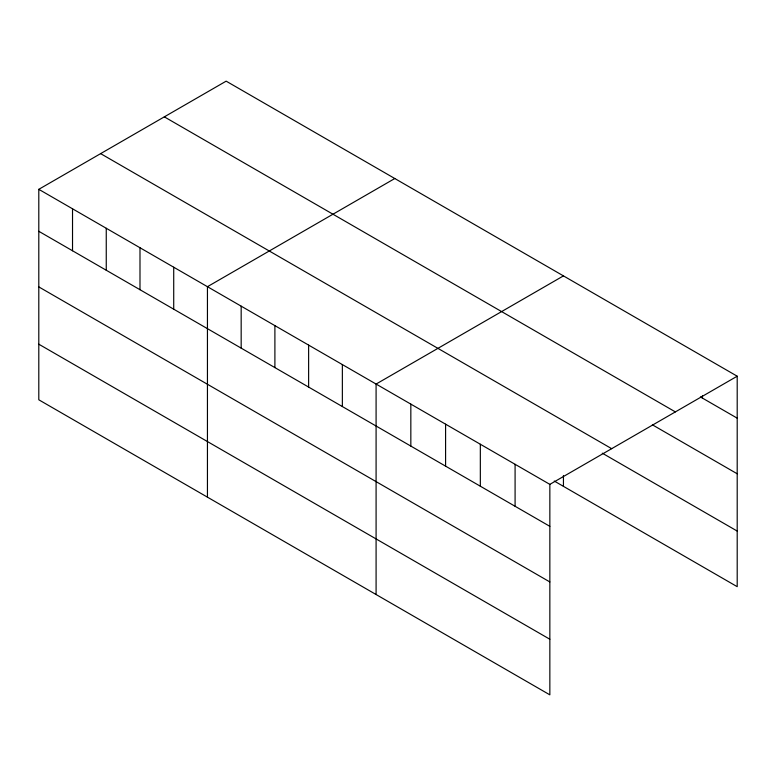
<?xml version="1.0" encoding="UTF-8"?>
<svg xmlns="http://www.w3.org/2000/svg" width="776" height="776" viewBox="0 0 776 776"><rect width="100%" height="100%" fill="white"/><g stroke="black" fill="none" stroke-linecap="round" stroke-linejoin="round"><path stroke-width="1.16" d="M38.8 189.325L549.845 484.37L549.845 694.84L38.8 399.795L38.8 189.325L226.155 81.16L737.2 376.205L737.2 586.675L554.248 481.042M394.8 178.519L207.444 286.693L207.444 497.164M563.444 275.887L376.088 384.062L376.088 594.532M549.845 484.37L737.2 376.205M700.408 396.924L737.2 418.167M164.328 116.856L675.372 411.901M652.364 424.802L737.2 473.777M100.628 153.629L611.672 448.673M602.283 453.174L737.2 531.065M38.8 231.296L549.845 526.341M38.8 286.897L549.845 581.942M38.8 344.195L549.845 639.24M702.445 395.712L702.445 398.107M563.444 475.475L563.444 486.358M515.089 464.31L515.089 506.272M480.334 444.25L480.334 486.212M445.589 424.181L445.589 466.153M410.834 404.121L410.834 446.084M342.361 364.584L342.361 406.546M308.625 345.116L308.625 387.079M274.898 325.639L274.898 367.601M241.171 306.171L241.171 348.133M173.717 267.216L173.717 309.188M139.99 247.748L139.99 289.71M106.254 228.27L106.254 270.242M72.527 208.802L72.527 250.764"/></g></svg>
